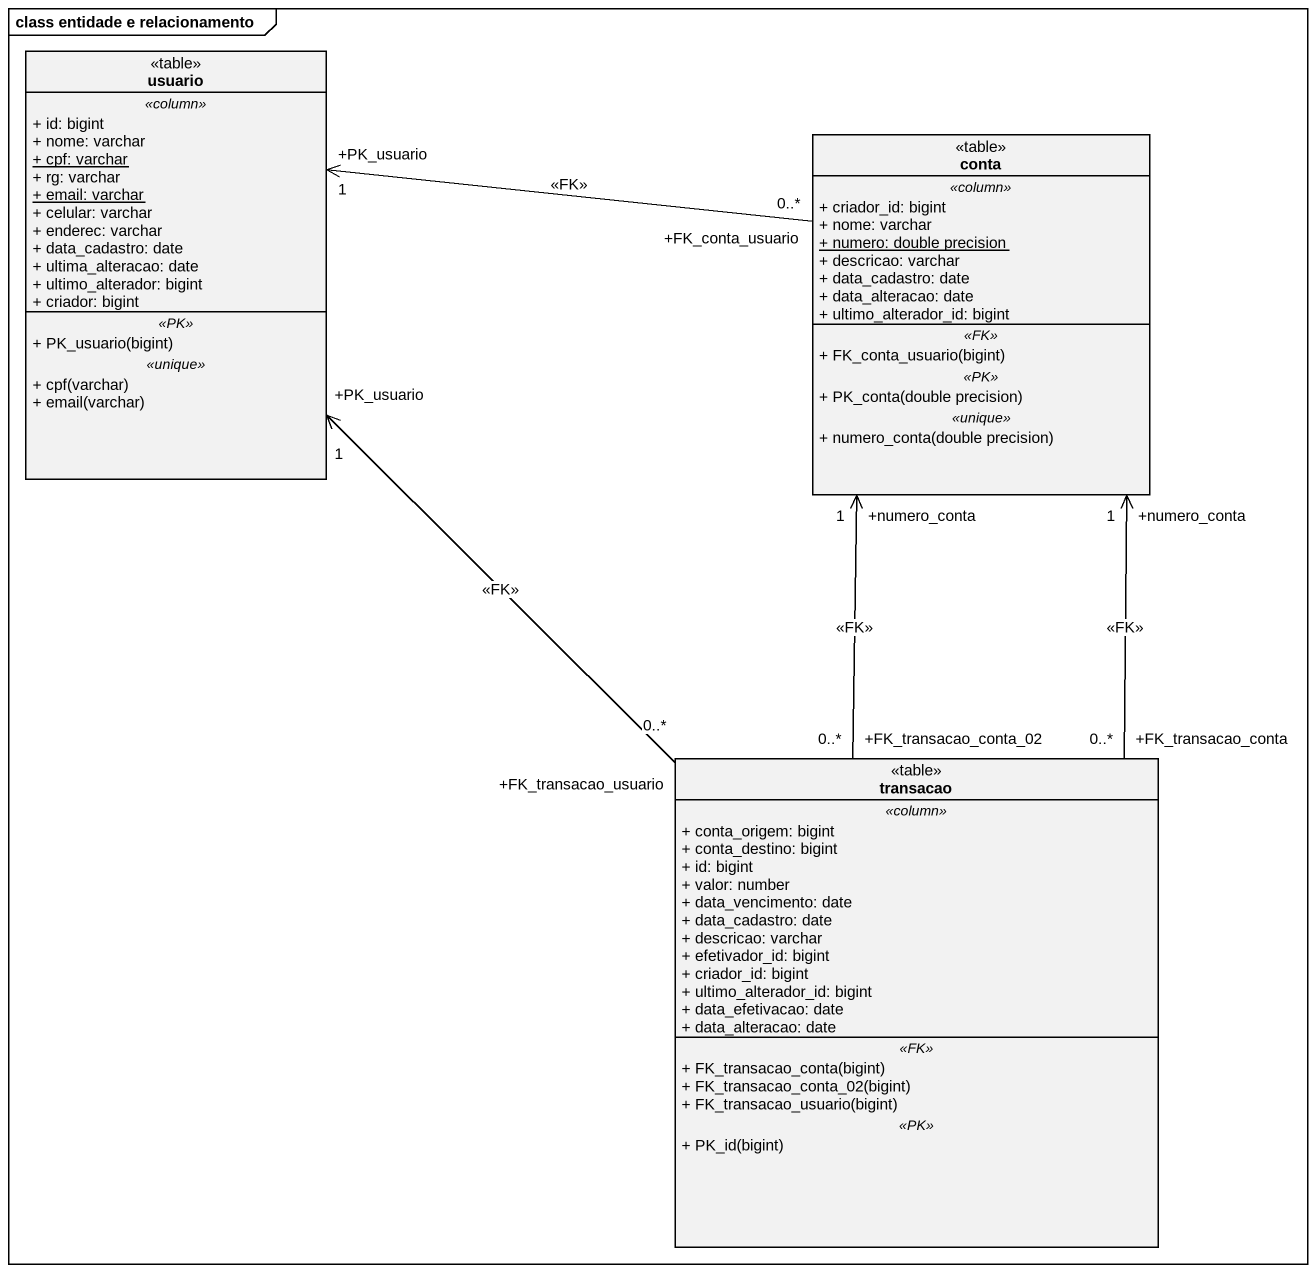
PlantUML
@startuml
mainframe class entidade e relacionamento
hide circle
hide empty members
skinparam classAttributeIconSize 0
class usuario <<table>> {
  .. <<column>> ..
  + id: bigint
  + nome: varchar
  {static} + cpf: varchar
  + rg: varchar
  {static} + email: varchar
  + celular: varchar
  + enderec: varchar
  + data_cadastro: date
  + ultima_alteracao: date
  + ultimo_alterador: bigint
  + criador: bigint
  .. <<PK>> ..
  + PK_usuario(bigint)
  .. <<unique>> ..
  + cpf(varchar)
  + email(varchar)
}
class conta <<table>> {
  .. <<column>> ..
  + criador_id: bigint
  + nome: varchar
  {static} + numero: double precision
  + descricao: varchar
  + data_cadastro: date
  + data_alteracao: date
  + ultimo_alterador_id: bigint
  .. <<FK>> ..
  + FK_conta_usuario(bigint)
  .. <<PK>> ..
  + PK_conta(double precision)
  .. <<unique>> ..
  + numero_conta(double precision)
}
class transacao <<table>> {
  .. <<column>> ..
  + conta_origem: bigint
  + conta_destino: bigint
  + id: bigint
  + valor: number
  + data_vencimento: date
  + data_cadastro: date
  + descricao: varchar
  + efetivador_id: bigint
  + criador_id: bigint
  + ultimo_alterador_id: bigint
  + data_efetivacao: date
  + data_alteracao: date
  .. <<FK>> ..
  + FK_transacao_conta(bigint)
  + FK_transacao_conta_02(bigint)
  + FK_transacao_usuario(bigint)
  .. <<PK>> ..
  + PK_id(bigint)
}
conta "+FK_conta_usuario\n0..*" -left-> "+PK_usuario\n1" usuario : <<FK>>
transacao "+FK_transacao_usuario\n0..*" -up-> "+PK_usuario\n1" usuario : <<FK>>
transacao "+FK_transacao_conta\n0..*" -up-> "+numero_conta\n1" conta : <<FK>>
transacao "+FK_transacao_conta_02\n0..*" -up-> "+numero_conta\n1" conta : <<FK>>
@enduml
